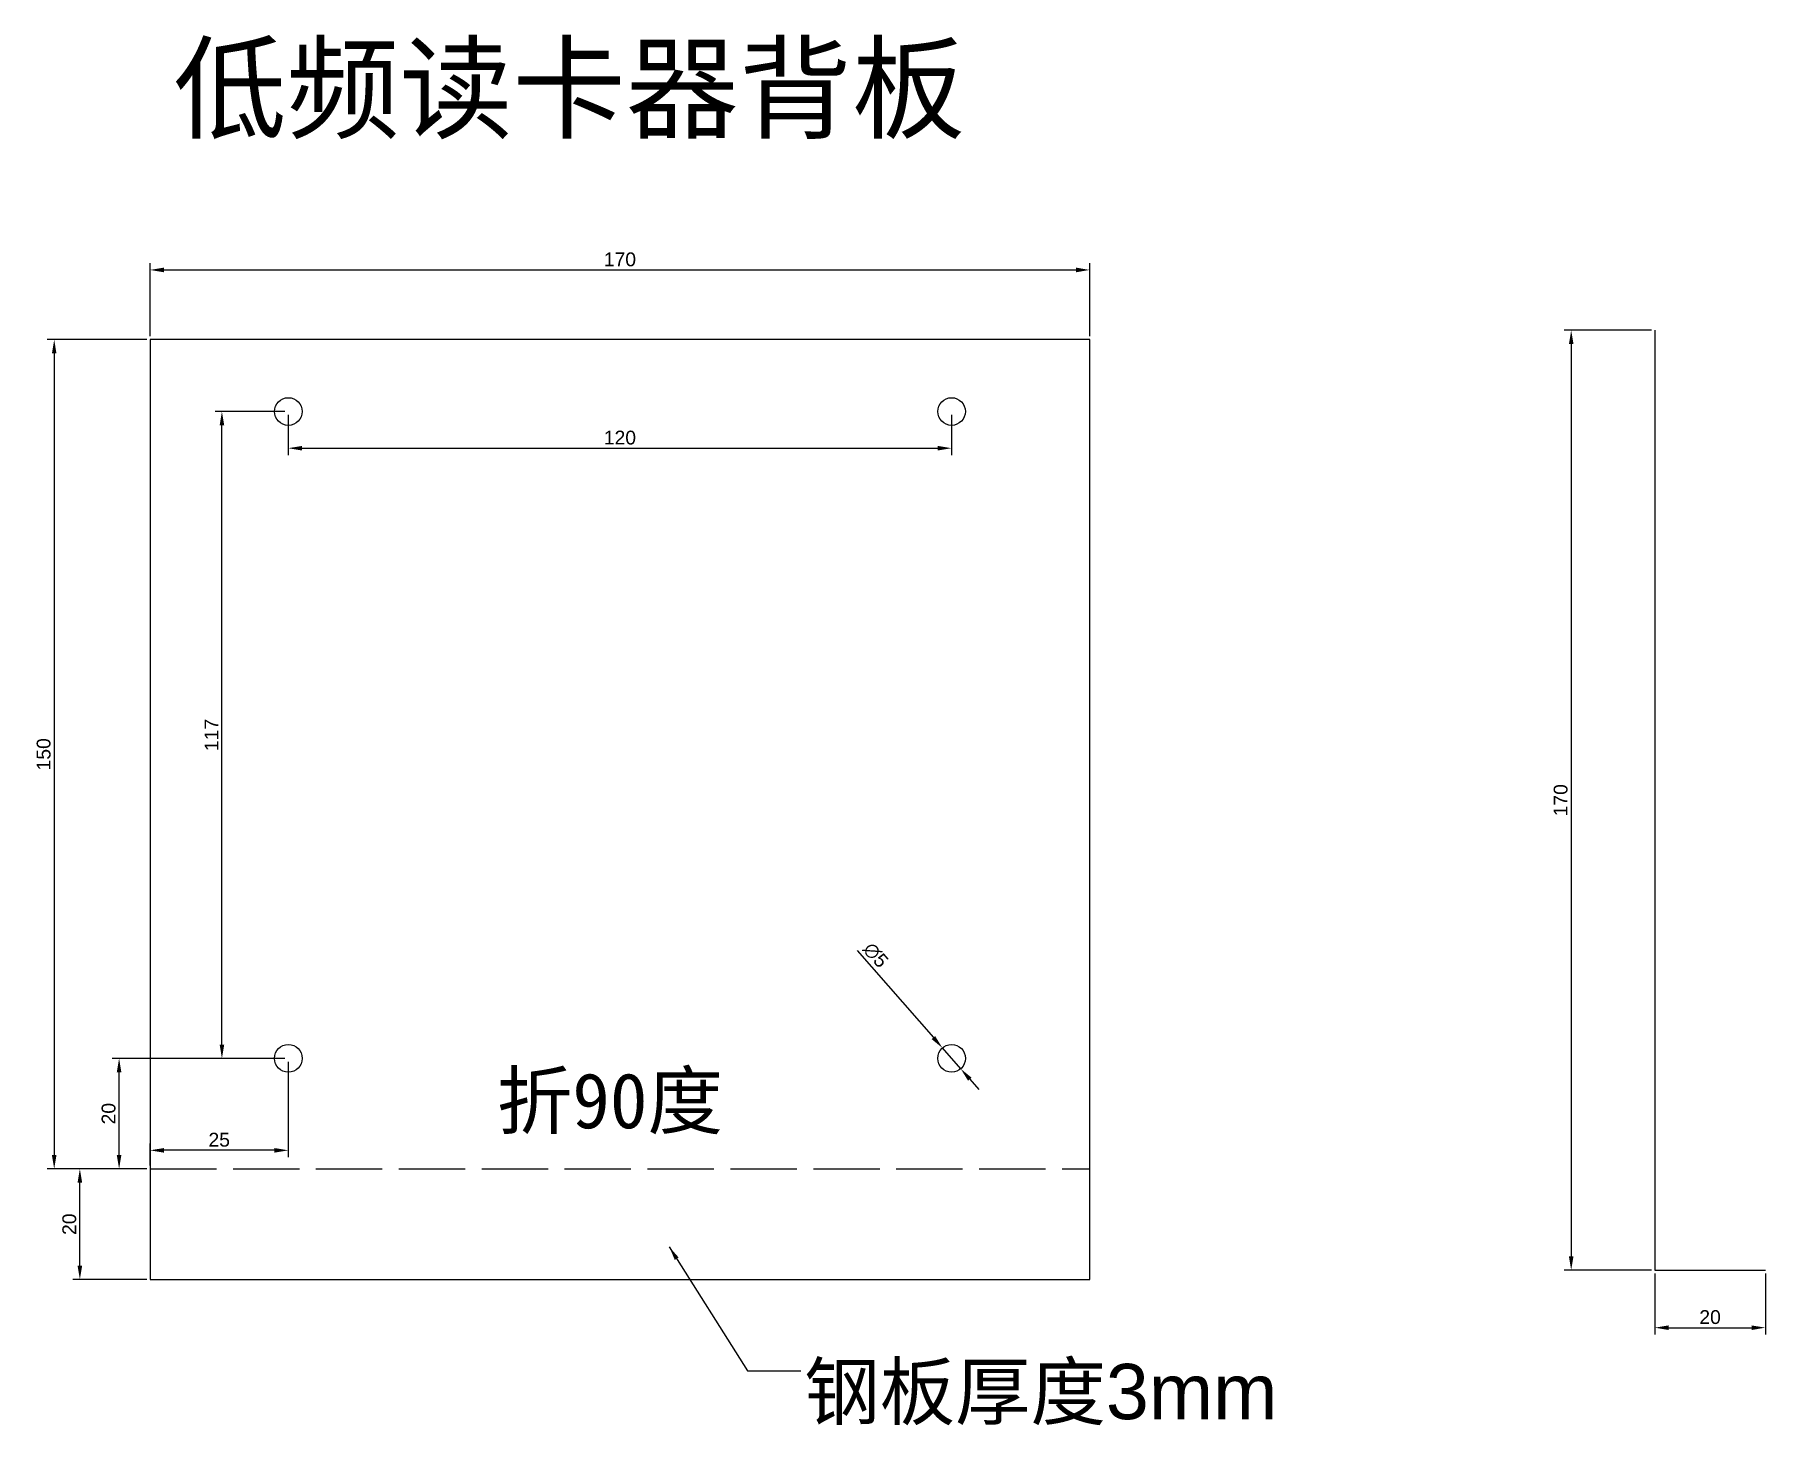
# Model space of a CAD drawing. Header units: millimetres. Extents: x -21 to 292, y -46 to 205.
import ezdxf

# ---------------------------------------------------------------- set-up
doc = ezdxf.new("R2010")
doc.units = ezdxf.units.MM
doc.linetypes.add('ACAD_ISO02W100', pattern=[15, 12, -3])
doc.styles.get("Standard").update_dxf_attribs({"font": 'arial.ttf'})
doc.dimstyles.new('ISO-25', dxfattribs={"dimtxt": 2.5, "dimasz": 2.5, "dimexe": 1.25, "dimexo": 0.625, "dimtad": 1, "dimtxsty": 'Standard', "dimcen": 2.5, "dimadec": 0, "dimazin": 0, "dimtfac": 1, "dimtmove": 0, "dimatfit": 3, "dimfxl": 1, "dimarcsym": 0})

# ---------------------------------------------------------------- blocks, each defined once
blk = doc.blocks.new('*D8')
at = {"color": 0, "lineweight": -2, "transparency": 16777216}
for p, q in [((-0.62, 150), (-18.6, 150)), ((-17.35, 147.5), (-17.35, 2.5)), ((-0.62, 0), (-18.6, 0))]:
    blk.add_line(p, q, dxfattribs=at)
at = {"color": 0, "transparency": 16777216}
for points in [[(-17.77, 147.5), (-16.94, 147.5), (-17.35, 150)], [(-17.77, 2.5), (-16.94, 2.5), (-17.35, 0)]]:
    blk.add_solid(points, dxfattribs=at)
at = {"layer": 'Defpoints', "color": 0, "transparency": 16777216}
for p in [(0, 150), (-17.35, 0), (0, 0)]:
    blk.add_point(p, dxfattribs=at)
at = {"color": 0, "transparency": 16777216, "insert": (-19.26, 75), "char_height": 2.5, "attachment_point": 5, "rotation": 90}
blk.add_mtext('150', dxfattribs=at)
blk = doc.blocks.new('*D9')
at = {"color": 0, "lineweight": -2, "transparency": 16777216}
for p, q in [((-0.62, 0), (-13.96, 0)), ((-12.71, -17.5), (-12.71, -2.5)), ((-0.62, -20), (-13.96, -20))]:
    blk.add_line(p, q, dxfattribs=at)
at = {"color": 0, "transparency": 16777216}
for points in [[(-13.13, -2.5), (-12.29, -2.5), (-12.71, 0)], [(-13.13, -17.5), (-12.29, -17.5), (-12.71, -20)]]:
    blk.add_solid(points, dxfattribs=at)
at = {"layer": 'Defpoints', "color": 0, "transparency": 16777216}
for p in [(-12.71, 0), (0, 0), (0, -20)]:
    blk.add_point(p, dxfattribs=at)
at = {"color": 0, "transparency": 16777216, "insert": (-14.61, -10), "char_height": 2.5, "attachment_point": 5, "rotation": 90}
blk.add_mtext('20', dxfattribs=at)
blk = doc.blocks.new('*D10')
at = {"color": 0, "lineweight": -2, "transparency": 16777216}
for p, q in [((0, 150.62), (0, 163.86)), ((170, 150.62), (170, 163.86)), ((2.5, 162.61), (167.5, 162.61))]:
    blk.add_line(p, q, dxfattribs=at)
at = {"color": 0, "transparency": 16777216}
for points in [[(2.5, 163.03), (2.5, 162.19), (0, 162.61)], [(167.5, 163.03), (167.5, 162.19), (170, 162.61)]]:
    blk.add_solid(points, dxfattribs=at)
at = {"layer": 'Defpoints', "color": 0, "transparency": 16777216}
for p in [(170, 162.61), (0, 150), (170, 150)]:
    blk.add_point(p, dxfattribs=at)
at = {"color": 0, "transparency": 16777216, "insert": (85, 164.51), "char_height": 2.5, "attachment_point": 5}
blk.add_mtext('170', dxfattribs=at)
blk = doc.blocks.new('*D11')
at = {"color": 0, "lineweight": -2, "transparency": 16777216}
for p, q in [((25, 136.38), (25, 129.12)), ((145, 136.38), (145, 129.12)), ((27.5, 130.37), (142.5, 130.37))]:
    blk.add_line(p, q, dxfattribs=at)
at = {"color": 0, "transparency": 16777216}
for points in [[(27.5, 130.78), (27.5, 129.95), (25, 130.37)], [(142.5, 130.78), (142.5, 129.95), (145, 130.37)]]:
    blk.add_solid(points, dxfattribs=at)
at = {"layer": 'Defpoints', "color": 0, "transparency": 16777216}
for p in [(25, 137), (145, 137), (145, 130.37)]:
    blk.add_point(p, dxfattribs=at)
at = {"color": 0, "transparency": 16777216, "insert": (85, 132.27), "char_height": 2.5, "attachment_point": 5}
blk.add_mtext('120', dxfattribs=at)
blk = doc.blocks.new('*D12')
at = {"color": 0, "lineweight": -2, "transparency": 16777216}
for p, q in [((24.38, 137), (11.74, 137)), ((12.99, 22.5), (12.99, 134.5)), ((24.38, 20), (11.74, 20))]:
    blk.add_line(p, q, dxfattribs=at)
at = {"color": 0, "transparency": 16777216}
for points in [[(12.58, 134.5), (13.41, 134.5), (12.99, 137)], [(12.58, 22.5), (13.41, 22.5), (12.99, 20)]]:
    blk.add_solid(points, dxfattribs=at)
at = {"layer": 'Defpoints', "color": 0, "transparency": 16777216}
for p in [(12.99, 137), (25, 137), (25, 20)]:
    blk.add_point(p, dxfattribs=at)
at = {"color": 0, "transparency": 16777216, "insert": (11.11, 78.5), "char_height": 2.5, "attachment_point": 5, "rotation": 90}
blk.add_mtext('117', dxfattribs=at)
blk = doc.blocks.new('*D13')
at = {"color": 0, "lineweight": -2, "transparency": 16777216}
for p, q in [((25, 19.38), (25, 2.12)), ((0, 0.62), (0, 4.62)), ((22.5, 3.37), (2.5, 3.37))]:
    blk.add_line(p, q, dxfattribs=at)
at = {"color": 0, "transparency": 16777216}
for points in [[(2.5, 3.78), (2.5, 2.95), (0, 3.37)], [(22.5, 3.78), (22.5, 2.95), (25, 3.37)]]:
    blk.add_solid(points, dxfattribs=at)
at = {"layer": 'Defpoints', "color": 0, "transparency": 16777216}
for p in [(25, 20), (0, 3.37), (0, 0)]:
    blk.add_point(p, dxfattribs=at)
at = {"color": 0, "transparency": 16777216, "insert": (12.5, 5.27), "char_height": 2.5, "attachment_point": 5}
blk.add_mtext('25', dxfattribs=at)
blk = doc.blocks.new('*D14')
at = {"color": 0, "lineweight": -2, "transparency": 16777216}
for p, q in [((24.38, 20), (-6.86, 20)), ((-5.61, 2.5), (-5.61, 17.5)), ((-0.62, 0), (-6.86, 0))]:
    blk.add_line(p, q, dxfattribs=at)
at = {"color": 0, "transparency": 16777216}
for points in [[(-6.03, 17.5), (-5.2, 17.5), (-5.61, 20)], [(-6.03, 2.5), (-5.2, 2.5), (-5.61, 0)]]:
    blk.add_solid(points, dxfattribs=at)
at = {"layer": 'Defpoints', "color": 0, "transparency": 16777216}
for p in [(-5.61, 20), (25, 20), (0, 0)]:
    blk.add_point(p, dxfattribs=at)
at = {"color": 0, "transparency": 16777216, "insert": (-7.51, 10), "char_height": 2.5, "attachment_point": 5, "rotation": 90}
blk.add_mtext('20', dxfattribs=at)
blk = doc.blocks.new('*D15')
at = {"color": 0, "lineweight": -2, "transparency": 16777216}
for p, q in [((127.94, 39.49), (141.71, 23.76)), ((146.65, 18.12), (143.35, 21.88)), ((148.29, 16.24), (149.94, 14.36))]:
    blk.add_line(p, q, dxfattribs=at)
at = {"color": 0, "transparency": 16777216}
for points in [[(142.02, 24.04), (141.39, 23.49), (143.35, 21.88)], [(148.61, 16.51), (147.98, 15.96), (146.65, 18.12)]]:
    blk.add_solid(points, dxfattribs=at)
at = {"layer": 'Defpoints', "color": 0, "transparency": 16777216}
for p in [(143.35, 21.88), (146.65, 18.12)]:
    blk.add_point(p, dxfattribs=at)
at = {"color": 0, "transparency": 16777216, "insert": (131.27, 38.67), "char_height": 2.5, "attachment_point": 5, "rotation": 311.2025}
blk.add_mtext('∅5', dxfattribs=at)
blk = doc.blocks.new('*D16')
at = {"color": 0, "lineweight": -2, "transparency": 16777216}
for p, q in [((271.61, 151.69), (255.85, 151.69)), ((257.1, 149.19), (257.1, -15.81)), ((271.61, -18.31), (255.85, -18.31))]:
    blk.add_line(p, q, dxfattribs=at)
at = {"color": 0, "transparency": 16777216}
for points in [[(256.69, 149.19), (257.52, 149.19), (257.1, 151.69)], [(256.69, -15.81), (257.52, -15.81), (257.1, -18.31)]]:
    blk.add_solid(points, dxfattribs=at)
at = {"layer": 'Defpoints', "color": 0, "transparency": 16777216}
for p in [(272.23, 151.69), (257.1, -18.31), (272.23, -18.31)]:
    blk.add_point(p, dxfattribs=at)
at = {"color": 0, "transparency": 16777216, "insert": (255.2, 66.69), "char_height": 2.5, "attachment_point": 5, "rotation": 90}
blk.add_mtext('170', dxfattribs=at)
blk = doc.blocks.new('*D17')
at = {"color": 0, "lineweight": -2, "transparency": 16777216}
for p, q in [((272.23, -18.93), (272.23, -29.96)), ((292.23, -18.93), (292.23, -29.96)), ((274.73, -28.71), (289.73, -28.71))]:
    blk.add_line(p, q, dxfattribs=at)
at = {"color": 0, "transparency": 16777216}
for points in [[(274.73, -28.3), (274.73, -29.13), (272.23, -28.71)], [(289.73, -28.3), (289.73, -29.13), (292.23, -28.71)]]:
    blk.add_solid(points, dxfattribs=at)
at = {"layer": 'Defpoints', "color": 0, "transparency": 16777216}
for p in [(272.23, -18.31), (292.23, -18.31), (292.23, -28.71)]:
    blk.add_point(p, dxfattribs=at)
at = {"color": 0, "transparency": 16777216, "insert": (282.23, -26.81), "char_height": 2.5, "attachment_point": 5}
blk.add_mtext('20', dxfattribs=at)

msp = doc.modelspace()

# ---------------------------------------------------------------- linework, layer by layer
at = {"color": 4}
for p, q in [((272.234, 151.692), (272.234, -18.308)), ((272.234, -18.308), (292.234, -18.308))]:
    msp.add_line(p, q, dxfattribs=at)
at = {"color": 0}
for p, q in [((170, 150), (0, 150)), ((0, 150), (0, 0)), ((170, 0), (170, 150)), ((0, 0), (0, -20)), ((170, -20), (170, 0)), ((0, -20), (170, -20))]:
    msp.add_line(p, q, dxfattribs=at)
at = {"color": 4, "linetype": 'ACAD_ISO02W100'}
msp.add_line((0, 0), (170, 0), dxfattribs=at)
at = {"color": 0}
for centre in [(25, 137), (145, 137), (25, 20), (145, 20)]:
    msp.add_circle(centre, 2.5, dxfattribs=at)

# ---------------------------------------------------------------- texts
at = {"color": 2, "insert": (4.204, 202.967), "char_height": 15, "width": 173.74526, "attachment_point": 1}
msp.add_mtext('{\\fSimSun|b0|i0|c134|p2;低频读卡器背板}', dxfattribs=at)
at = {"color": 4, "insert": (62.742, 17.357), "char_height": 10, "width": 173.74526, "attachment_point": 1}
msp.add_mtext('{\\fSimSun|b0|i0|c134|p2;折90度}', dxfattribs=at)
at = {"color": 3, "insert": (118.356, -35.263), "char_height": 10, "width": 138.97116, "attachment_point": 1}
msp.add_mtext('{\\fSimSun|b0|i0|c134|p2;钢板厚度}3mm', dxfattribs=at)

# ---------------------------------------------------------------- dimensions: what is measured, and where the dimension line sits
at = {"color": 3}
for base, p1, p2, picture, middle in [((170, 162.61), (0, 150), (170, 150), '*D10', (85, 164.512)), ((145, 130.368), (25, 137), (145, 137), '*D11', (85, 132.269)), ((0, 3.367), (25, 20), (0, 0), '*D13', (12.5, 5.268)), ((292.234, -28.712), (272.234, -18.308), (292.234, -18.308), '*D17', (282.234, -26.81))]:
    dim = msp.add_linear_dim(base=base, p1=p1, p2=p2, dimstyle='ISO-25', dxfattribs=at)
    dim.commit()
    dim.dimension.update_dxf_attribs({"geometry": picture, "text_midpoint": middle})
for base, p1, p2, picture, middle in [((257.102, -18.308), (272.234, 151.692), (272.234, -18.308), '*D16', (255.201, 66.692)), ((-17.354, 0), (0, 150), (0, 0), '*D8', (-19.255, 75)), ((12.994, 137), (25, 20), (25, 137), '*D12', (11.113, 78.5)), ((-5.612, 20), (0, 0), (25, 20), '*D14', (-7.513, 10)), ((-12.709, 0), (0, -20), (0, 0), '*D9', (-14.611, -10))]:
    dim = msp.add_linear_dim(base=base, p1=p1, p2=p2, angle=90, dimstyle='ISO-25', dxfattribs=at)
    dim.commit()
    dim.dimension.update_dxf_attribs({"geometry": picture, "text_midpoint": middle})
dim = msp.add_diameter_dim_2p(p1=(146.647, 18.119), p2=(143.353, 21.881), dimstyle='ISO-25', dxfattribs=at)
dim.commit()
dim.dimension.update_dxf_attribs({"geometry": '*D15', "text_midpoint": (129.789, 37.374), "dimtype": 163})

# ---------------------------------------------------------------- leaders
at = {"color": 3, "annotation_type": 0, "has_hookline": 1, "hookline_direction": 0, "text_width": 86.903}
msp.add_leader([(93.936, -14.111), (108.075, -36.513), (117.731, -36.513)], dimstyle='ISO-25', override={"dimgap": 0.625, "dimtad": 0}, dxfattribs=at)

doc.saveas('drawing.dxf')
